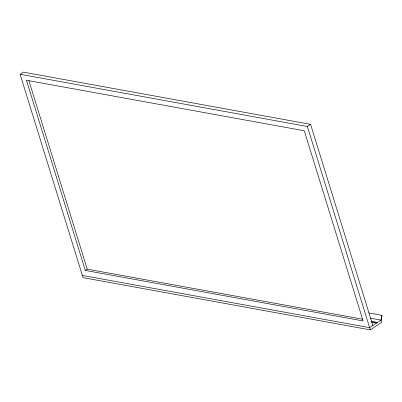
<?xml version="1.0" encoding="UTF-8"?>
<svg xmlns="http://www.w3.org/2000/svg" width="402" height="402" viewBox="0 0 402 402"><rect width="100%" height="100%" fill="white"/><g stroke="black" fill="none" stroke-linecap="round" stroke-linejoin="round"><path stroke-width="0.6" d="M368.925 312.962L381.9 315.319L381.568 322.389L370.327 329.876L83.058 277.651L20.1 74.264L23.311 72.124L310.58 124.349L372.855 325.525M373.433 321.992L377.141 322.665L380.975 320.113L381.9 315.319M82.375 275.44L369.639 327.66L376.609 323.022L376.79 322.409L371.227 321.399M85.314 270.435L363.142 320.942L304.274 130.766L26.442 80.254L85.314 270.435L87.239 269.149L362.599 319.213M20.1 74.264L307.364 126.489L310.58 124.349M370.473 318.203L380.975 320.113M370.961 321.545L372.197 321.766M371.664 322.123L376.609 323.022M376.79 322.409L377.141 322.665M307.364 126.489L370.327 329.876M28.924 80.772L87.239 269.149"/></g></svg>
